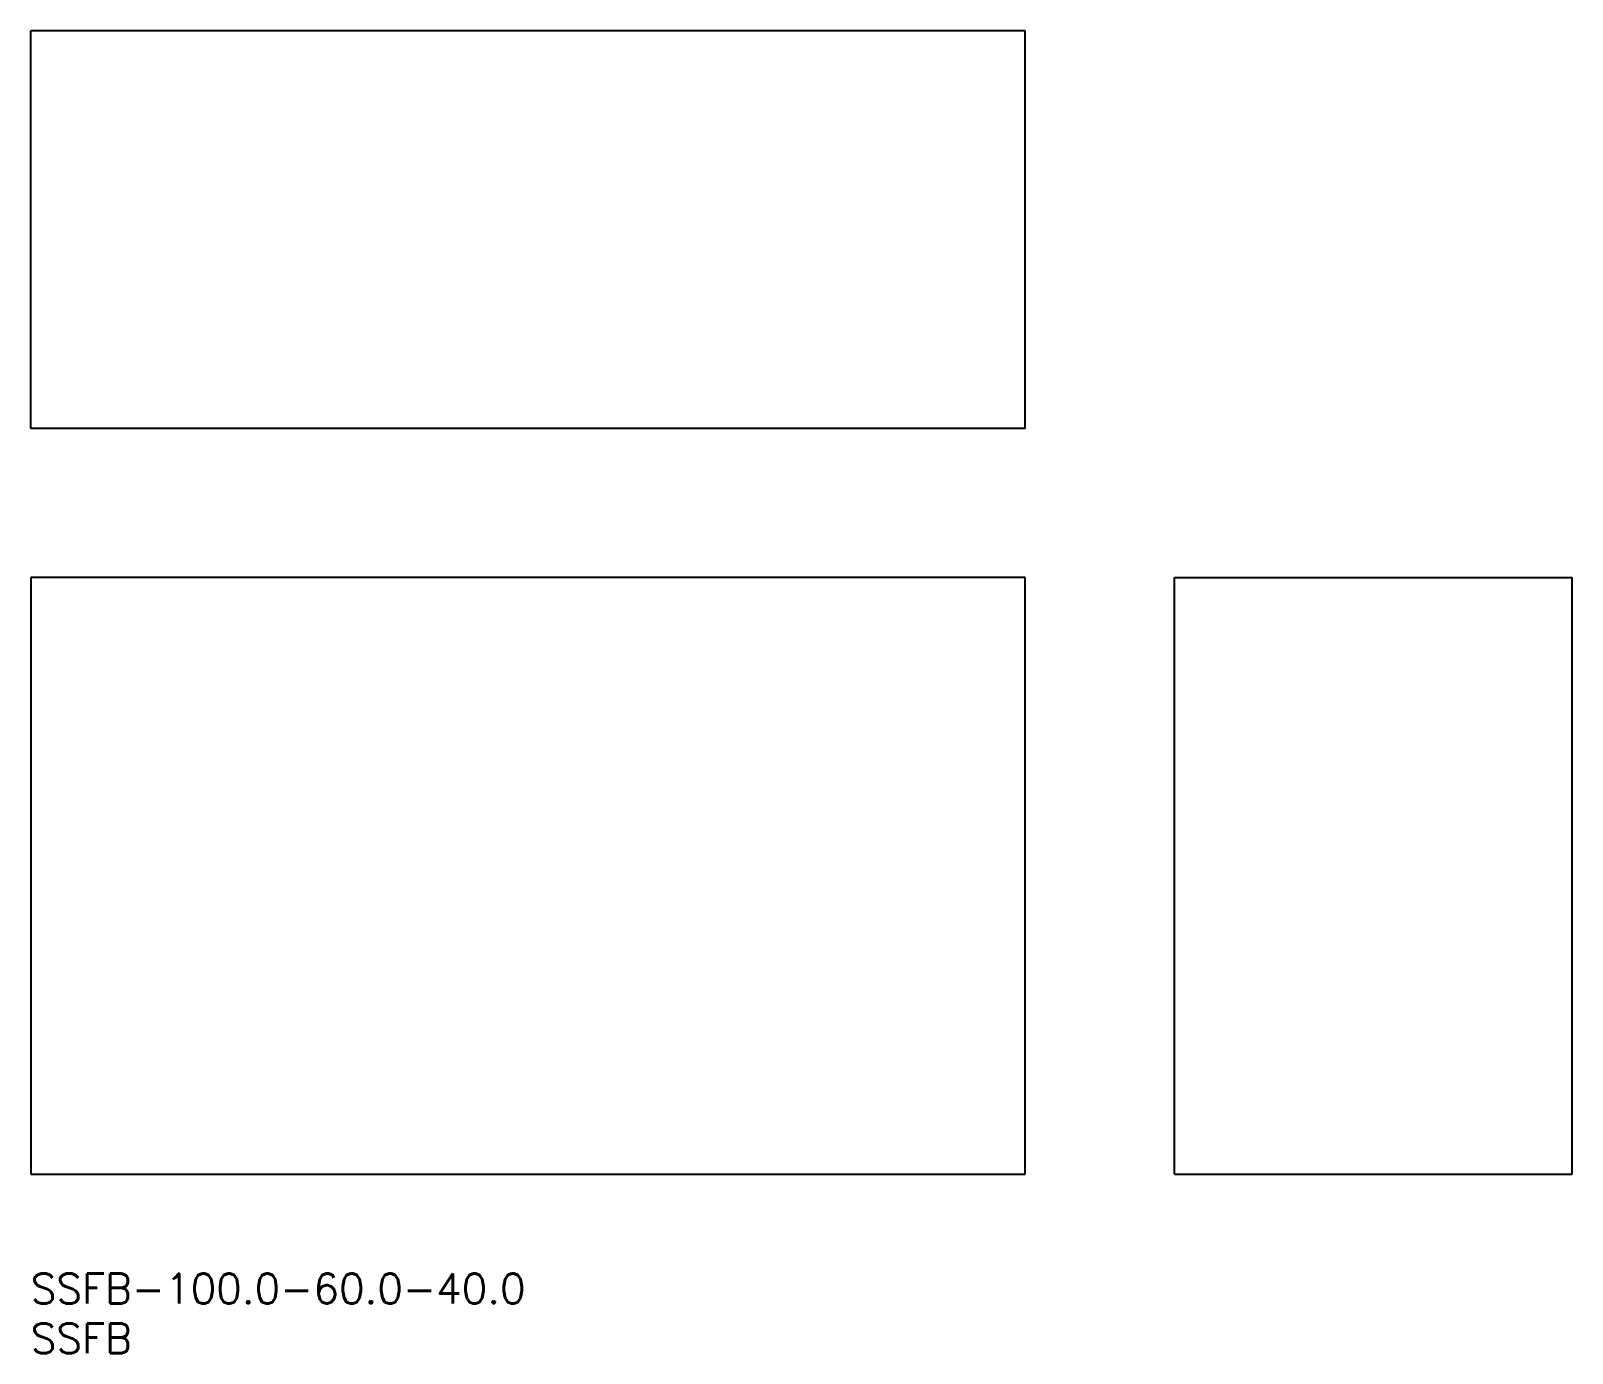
# Model space of a CAD drawing. Extents: x 0 to 155, y -8 to 125.
import ezdxf

# ---------------------------------------------------------------- set-up
doc = ezdxf.new("R2010")
doc.units = 0
doc.header["$LTSCALE"] = 0.5
doc.layers.add('MSM_CONTINUOUS', color=7, linetype='CONTINUOUS')
doc.layers.add('MSM_PART_NUMBER', color=7, linetype='CONTINUOUS')
doc.styles.get("Standard").update_dxf_attribs({"font": 'txt.shx', "height": 3, "bigfont": 'bigfont.shx'})

# ---------------------------------------------------------------- blocks, each defined once
blk = doc.blocks.new('*U8')
at = {"layer": 'MSM_PART_NUMBER'}
blk.add_text('SSFB-100.0-60.0-40.0', height=3, dxfattribs=at).set_placement((0, -3))
blk = doc.blocks.new('*U9')
at = {"layer": 'MSM_PART_NUMBER'}
blk.add_text('SSFB', height=3, dxfattribs=at).set_placement((0, -8))

msp = doc.modelspace()

# ---------------------------------------------------------------- linework, layer by layer
at = {"layer": 'MSM_CONTINUOUS'}
for p, q in [((100, 125), (0, 125)), ((0, 85), (0, 125)), ((100, 85), (100, 125)), ((100, 85), (0, 85)), ((100, 70), (0, 70)), ((0, 70), (0, 10)), ((100, 10), (100, 70)), ((115, 70), (155, 70)), ((115, 10), (115, 70)), ((155, 10), (155, 70)), ((0, 10), (100, 10)), ((115, 10), (155, 10))]:
    msp.add_line(p, q, dxfattribs=at)

# ---------------------------------------------------------------- block references
for name in ['*U8', '*U9']:
    msp.add_blockref(name, (0, 0), dxfattribs=at)

doc.saveas('drawing.dxf')
